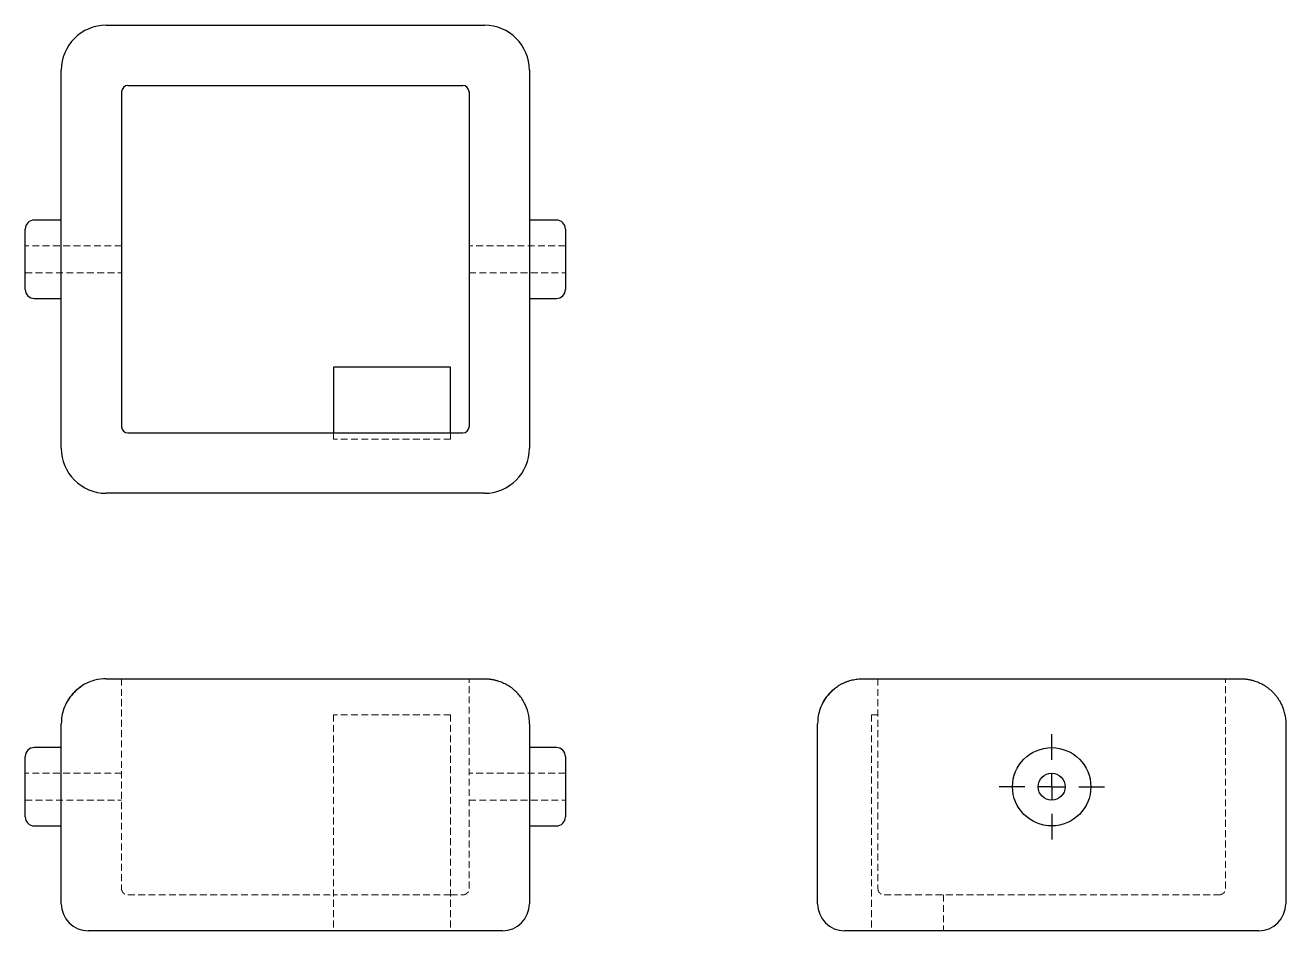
# Model space of a CAD drawing. Header units: millimetres. Extents: x 33 to 266, y 34 to 201.
import ezdxf

# ---------------------------------------------------------------- set-up
doc = ezdxf.new("R2010")
doc.units = ezdxf.units.MM
doc.linetypes.add('HIDDEN', pattern=[1.905, 1.27, -0.635])
doc.layers.add('10', color=7, linetype='Continuous')

# ---------------------------------------------------------------- blocks, each defined once
blk = doc.blocks.new('SW_CENTERMARKSYMBOL_0')
at = {"layer": '10', "color": 0}
for p, q in [((0, 5), (0, 9.75)), ((0, 0), (0, 2.5)), ((-5, 0), (-9.75, 0)), ((0, 0), (-2.5, 0)), ((0, 0), (0, -2.5)), ((0, 0), (2.5, 0)), ((5, 0), (9.75, 0)), ((0, -5), (0, -9.75))]:
    blk.add_line(p, q, dxfattribs=at)

msp = doc.modelspace()

# ---------------------------------------------------------------- linework, layer by layer
at = {"color": 7, "linetype": 'Continuous', "lineweight": 25}
for p, q in [((54.9, 201.33), (111.1, 201.33)), ((50.83, 189), (50.83, 127)), ((52, 190.17), (114, 190.17)), ((115.17, 189), (115.17, 127)), ((39.67, 129.9), (39.67, 186.1)), ((126.33, 186.1), (126.33, 129.9)), ((33, 152.42), (33, 163.58)), ((39.67, 165.25), (34.67, 165.25)), ((131.33, 165.25), (126.33, 165.25)), ((133, 163.58), (133, 152.42)), ((34.67, 150.75), (39.67, 150.75)), ((126.33, 150.75), (131.33, 150.75)), ((111.73, 138), (90.07, 138)), ((90.07, 138), (90.07, 127)), ((111.73, 127), (111.73, 138)), ((90.07, 127), (90.07, 125.83)), ((111.73, 125.83), (111.73, 127)), ((52, 125.83), (114, 125.83)), ((111.1, 114.67), (54.9, 114.67)), ((48, 80.33), (52.75, 80.33)), ((52.75, 80.33), (113.25, 80.33)), ((113.25, 80.33), (118, 80.33)), ((188, 80.33), (192.75, 80.33)), ((192.75, 80.33), (253.25, 80.33)), ((253.25, 80.33), (258, 80.33)), ((33, 60.33), (33, 65.91)), ((39.67, 67.58), (34.67, 67.58)), ((39.67, 38.66), (39.67, 67.38)), ((131.33, 67.58), (126.33, 67.58)), ((126.33, 67.38), (126.33, 38.66)), ((133, 65.91), (133, 60.33)), ((179.67, 38.66), (179.67, 67.38)), ((266.33, 67.38), (266.33, 38.66)), ((33, 54.74), (33, 60.33)), ((133, 60.33), (133, 54.74)), ((34.67, 53.08), (39.67, 53.08)), ((126.33, 53.08), (131.33, 53.08)), ((48, 33.66), (44.67, 33.66)), ((118, 33.66), (48, 33.66)), ((121.33, 33.66), (118, 33.66)), ((188, 33.66), (184.67, 33.66)), ((258, 33.66), (188, 33.66)), ((261.33, 33.66), (258, 33.66))]:
    msp.add_line(p, q, dxfattribs=at)
at = {"color": 7, "linetype": 'HIDDEN', "lineweight": 18}
for p, q in [((50.83, 160.5), (33, 160.5)), ((133, 160.5), (115.17, 160.5)), ((33, 155.5), (50.83, 155.5)), ((115.17, 155.5), (133, 155.5)), ((90.07, 124.67), (90.07, 125.83)), ((111.73, 124.67), (90.07, 124.67)), ((111.73, 125.83), (111.73, 124.67)), ((50.83, 80.33), (50.83, 41.49)), ((115.17, 41.49), (115.17, 80.33)), ((190.83, 80.33), (190.83, 41.49)), ((255.17, 41.49), (255.17, 80.33)), ((111.73, 73.66), (90.07, 73.66)), ((90.07, 73.66), (90.07, 33.66)), ((111.73, 73.66), (111.73, 33.66)), ((190.83, 73.66), (189.67, 73.66)), ((189.67, 73.66), (189.67, 33.66)), ((50.83, 62.83), (33, 62.83)), ((133, 62.83), (115.17, 62.83)), ((33, 57.83), (50.83, 57.83)), ((115.17, 57.83), (133, 57.83)), ((52, 40.33), (90.07, 40.33)), ((111.73, 40.33), (90.07, 40.33)), ((111.73, 40.33), (114, 40.33)), ((192, 40.33), (254, 40.33)), ((203, 40.33), (203, 33.66))]:
    msp.add_line(p, q, dxfattribs=at)
at = {"color": 7, "linetype": 'Continuous', "lineweight": 25}
for radius in [7.25, 2.5]:
    msp.add_circle((223, 60.33), radius, dxfattribs=at)
for centre, radius, start, end in [((48, 193), 8.33, 90, 180), ((118, 193), 8.33, 0, 90), ((52, 189), 1.17, 90, 180), ((114, 189), 1.17, 0, 90), ((34.67, 163.58), 1.67, 90, 180), ((131.33, 163.58), 1.67, 0, 90), ((34.67, 152.42), 1.67, 180, 270), ((131.33, 152.42), 1.67, 270, 0), ((52, 127), 1.17, 180, 270), ((114, 127), 1.17, 270, 0), ((48, 123), 8.33, 180, 270), ((118, 123), 8.33, 270, 0), ((34.67, 65.91), 1.67, 90, 180), ((131.33, 65.91), 1.67, 0, 90), ((34.67, 54.74), 1.67, 180, 270), ((131.33, 54.74), 1.67, 270, 0), ((44.67, 38.66), 5, 180, 270), ((121.33, 38.66), 5, 270, 0), ((184.67, 38.66), 5, 180, 270), ((261.33, 38.66), 5, 270, 0)]:
    msp.add_arc(centre, radius, start, end, dxfattribs=at)
at = {"color": 7, "linetype": 'HIDDEN', "lineweight": 18}
for centre, start, end in [((52, 41.49), 180, 270), ((114, 41.49), 270, 0), ((192, 41.49), 180, 270), ((254, 41.49), 270, 0)]:
    msp.add_arc(centre, 1.17, start, end, dxfattribs=at)
at = {"color": 7, "linetype": 'Continuous', "lineweight": 25}
for points in [[(48, 201.33), (50.26, 201.33), (52.56, 201.33), (54.9, 201.33)], [(111.1, 201.33), (113.44, 201.33), (115.74, 201.33), (118, 201.33)], [(39.67, 186.1), (39.67, 188.44), (39.67, 190.74), (39.67, 193)], [(126.33, 193), (126.33, 190.74), (126.33, 188.44), (126.33, 186.1)], [(39.67, 123), (39.67, 125.26), (39.67, 127.56), (39.67, 129.9)], [(126.33, 129.9), (126.33, 127.56), (126.33, 125.26), (126.33, 123)], [(54.9, 114.67), (52.56, 114.67), (50.26, 114.67), (48, 114.67)], [(118, 114.67), (115.74, 114.67), (113.44, 114.67), (111.1, 114.67)], [(39.67, 67.38), (39.67, 68.97), (39.67, 70.52), (39.67, 71.99)], [(126.33, 71.99), (126.33, 70.52), (126.33, 68.97), (126.33, 67.38)], [(179.67, 67.38), (179.67, 68.97), (179.67, 70.52), (179.67, 71.99)], [(266.33, 71.99), (266.33, 70.52), (266.33, 68.97), (266.33, 67.38)]]:
    msp.add_open_spline(points, degree=3, dxfattribs=at)
for points, knots in [([(48, 80.33), (47.33, 80.33), (46.63, 80.25), (45.06, 79.83), (44.21, 79.48), (43.36, 78.92)], [0, 0, 0, 0, 0.5, 0.5, 1, 1, 1, 1]), ([(118, 80.33), (118.09, 80.33), (118.28, 80.32), (118.55, 80.31), (118.82, 80.29), (119.09, 80.26), (119.35, 80.22), (119.61, 80.17), (119.86, 80.12), (120.11, 80.06), (120.44, 79.96), (120.85, 79.83), (121.32, 79.64), (121.78, 79.43), (122.22, 79.19), (122.5, 79.01), (122.64, 78.92)], [0, 0, 0, 0, 0.059305, 0.11761, 0.174929, 0.231276, 0.286664, 0.341109, 0.394628, 0.447237, 0.498954, 0.603088, 0.70507, 0.805085, 0.903327, 1, 1, 1, 1]), ([(183.36, 78.92), (183.43, 78.96), (183.57, 79.05), (183.78, 79.18), (184, 79.3), (184.22, 79.42), (184.45, 79.53), (184.68, 79.64), (184.91, 79.73), (185.15, 79.83), (185.39, 79.91), (185.71, 80.01), (186.09, 80.11), (186.55, 80.2), (187.02, 80.27), (187.51, 80.32), (187.83, 80.32), (188, 80.33)], [0, 0, 0, 0, 0.0481559, 0.0966785, 0.1455944, 0.1949296, 0.2447094, 0.2949584, 0.3457007, 0.3969595, 0.4487573, 0.5011161, 0.5948231, 0.6914711, 0.7911583, 0.8939741, 1, 1, 1, 1]), ([(258, 80.33), (258.09, 80.33), (258.28, 80.32), (258.55, 80.31), (258.82, 80.29), (259.09, 80.26), (259.35, 80.22), (259.61, 80.17), (259.86, 80.12), (260.11, 80.06), (260.44, 79.96), (260.85, 79.83), (261.32, 79.64), (261.78, 79.43), (262.22, 79.19), (262.5, 79.01), (262.64, 78.92)], [0, 0, 0, 0, 0.059305, 0.11761, 0.174929, 0.231276, 0.286664, 0.341109, 0.394628, 0.447237, 0.498954, 0.603088, 0.70507, 0.805085, 0.903327, 1, 1, 1, 1]), ([(43.32, 78.83), (43.1, 78.68), (42.46, 78.25), (41.58, 77.34), (40.73, 76.14), (40.13, 74.82), (39.74, 73.43), (39.69, 72.47), (39.67, 71.99)], [0, 0, 0, 0, 0.099348, 0.281771, 0.463508, 0.642891, 0.821828, 1, 1, 1, 1]), ([(43.36, 78.92), (43.1, 78.73), (42.57, 78.35), (41.86, 77.65), (41.24, 76.91), (40.92, 76.37), (40.78, 76.12)], [0, 0, 0, 0, 0.248442, 0.508624, 0.780569, 1, 1, 1, 1]), ([(126.33, 71.99), (126.33, 73.34), (126, 74.7), (125.05, 76.49), (124.65, 77.06), (123.74, 78.08), (123.22, 78.53), (122.64, 78.92)], [0, 0, 0, 0, 0.5, 0.5, 0.75, 0.75, 1, 1, 1, 1]), ([(183.32, 78.83), (183.1, 78.68), (182.46, 78.25), (181.58, 77.34), (180.73, 76.14), (180.13, 74.82), (179.74, 73.43), (179.69, 72.47), (179.67, 71.99)], [0, 0, 0, 0, 0.099348, 0.281771, 0.463508, 0.642891, 0.821828, 1, 1, 1, 1]), ([(180.78, 76.12), (180.92, 76.37), (181.24, 76.91), (181.86, 77.65), (182.57, 78.35), (183.1, 78.73), (183.36, 78.92)], [0, 0, 0, 0, 0.21945, 0.491385, 0.751561, 1, 1, 1, 1]), ([(262.64, 78.92), (262.72, 78.86), (262.88, 78.75), (263.11, 78.58), (263.34, 78.39), (263.57, 78.19), (263.8, 77.98), (264.02, 77.76), (264.23, 77.53), (264.44, 77.29), (264.64, 77.04), (264.83, 76.77), (265.01, 76.5), (265.19, 76.21), (265.35, 75.92), (265.51, 75.61), (265.66, 75.28), (265.81, 74.92), (265.94, 74.52), (266.07, 74.09), (266.18, 73.61), (266.26, 73.1), (266.32, 72.56), (266.33, 72.19), (266.33, 71.99)], [0, 0, 0, 0, 0.035304, 0.071131, 0.10748, 0.144352, 0.181747, 0.219666, 0.258109, 0.297076, 0.336568, 0.376584, 0.417126, 0.458193, 0.499785, 0.540137, 0.584296, 0.632261, 0.684034, 0.739614, 0.799, 0.862193, 0.929193, 1, 1, 1, 1])]:
    msp.add_open_spline(points, degree=3, knots=knots, dxfattribs=at)

# ---------------------------------------------------------------- block references
at = {"layer": '10'}
msp.add_blockref('SW_CENTERMARKSYMBOL_0', (223, 60.33), dxfattribs=at)

doc.saveas('drawing.dxf')
